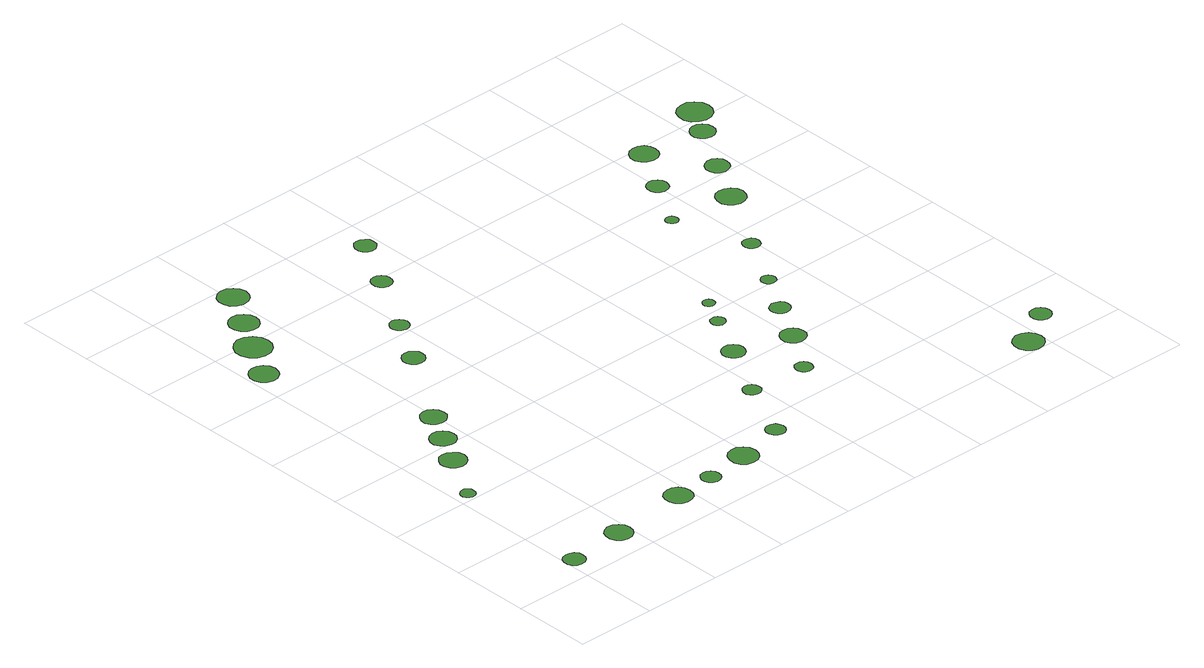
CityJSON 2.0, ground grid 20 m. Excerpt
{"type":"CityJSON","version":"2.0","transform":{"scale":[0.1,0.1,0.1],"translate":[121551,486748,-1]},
"CityObjects":{
"tree1":{"type":"SolitaryVegetationObject","attributes":{"function":"something"},"geometry":[{"type":"MultiSurface","lod":"1","boundaries":[[[0,1,2,3,4,5,6,7,8,9,10,11,12,13,14]]]}]},
"tree2":{"type":"SolitaryVegetationObject","attributes":{"function":"something"},"geometry":[{"type":"MultiSurface","lod":"1","boundaries":[[[15,16,17,18,19,20,21,22,23,24,25,26,27,28,29]]]}]},
"tree3":{"type":"SolitaryVegetationObject","attributes":{"function":"something"},"geometry":[{"type":"MultiSurface","lod":"1","boundaries":[[[30,31,32,33,34,35,36,37,38,39,40,41,42,43,44]]]}]},
"tree4":{"type":"SolitaryVegetationObject","attributes":{"function":"something"},"geometry":[{"type":"MultiSurface","lod":"1","boundaries":[[[45,46,47,48,49,50,51,52,53,54,55,56,57,58,59]]]}]},
"tree5":{"type":"SolitaryVegetationObject","attributes":{"function":"something"},"geometry":[{"type":"MultiSurface","lod":"1","boundaries":[[[60,61,62,63,64,65,66,67,68,69,70,71,72,73,74]]]}]},
"tree6":{"type":"SolitaryVegetationObject","attributes":{"function":"something"},"geometry":[{"type":"MultiSurface","lod":"1","boundaries":[[[75,76,77,78,79,80,81,82,83,84,85,86,87,88,89]]]}]},
"tree7":{"type":"SolitaryVegetationObject","attributes":{"function":"something"},"geometry":[{"type":"MultiSurface","lod":"1","boundaries":[[[90,91,92,93,94,95,96,97,98,99,100,101,102,103,104]]]}]},
"tree8":{"type":"SolitaryVegetationObject","attributes":{"function":"something"},"geometry":[{"type":"MultiSurface","lod":"1","boundaries":[[[105,106,107,108,109,110,111,112,113,114,115,116,117,118,119]]]}]},
"tree9":{"type":"SolitaryVegetationObject","attributes":{"function":"something"},"geometry":[{"type":"MultiSurface","lod":"1","boundaries":[[[120,121,122,123,124,125,126,127,128,129,130,131,132,133,134]]]}]},
"tree10":{"type":"SolitaryVegetationObject","attributes":{"function":"something"},"geometry":[{"type":"MultiSurface","lod":"1","boundaries":[[[135,136,137,138,139,140,141,142,143,144,145,146,147,148,149]]]}]},
"tree11":{"type":"SolitaryVegetationObject","attributes":{"function":"something"},"geometry":[{"type":"MultiSurface","lod":"1","boundaries":[[[150,151,152,153,154,155,156,157,158,159,160,161,162,163,164]]]}]},
"tree12":{"type":"SolitaryVegetationObject","attributes":{"function":"something"},"geometry":[{"type":"MultiSurface","lod":"1","boundaries":[[[165,166,167,168,169,170,171,172,173,174,175,176,177,178,179]]]}]},
"tree13":{"type":"SolitaryVegetationObject","attributes":{"function":"something"},"geometry":[{"type":"MultiSurface","lod":"1","boundaries":[[[180,181,182,183,184,185,186,187,188,189,190,191,192,193,194]]]}]},
"tree14":{"type":"SolitaryVegetationObject","attributes":{"function":"something"},"geometry":[{"type":"MultiSurface","lod":"1","boundaries":[[[195,196,197,198,199,200,201,202,203,204,205,206,207,208,209]]]}]},
"tree15":{"type":"SolitaryVegetationObject","attributes":{"function":"something"},"geometry":[{"type":"MultiSurface","lod":"1","boundaries":[[[210,211,212,213,214,215,216,217,218,219,220,221,222,223,224]]]}]},
"tree16":{"type":"SolitaryVegetationObject","attributes":{"function":"something"},"geometry":[{"type":"MultiSurface","lod":"1","boundaries":[[[225,226,227,228,229,230,231,232,233,234,235,236,237,238,239]]]}]},
"tree17":{"type":"SolitaryVegetationObject","attributes":{"function":"something"},"geometry":[{"type":"MultiSurface","lod":"1","boundaries":[[[240,241,242,243,244,245,246,247,248,249,250,251,252,253,254]]]}]},
"tree18":{"type":"SolitaryVegetationObject","attributes":{"function":"something"},"geometry":[{"type":"MultiSurface","lod":"1","boundaries":[[[255,256,257,258,259,260,261,262,263,264,265,266,267,268,269]]]}]},
"tree19":{"type":"SolitaryVegetationObject","attributes":{"function":"something"},"geometry":[{"type":"MultiSurface","lod":"1","boundaries":[[[270,271,272,273,274,275,276,277,278,279,280,281,282,283,284]]]}]},
"tree20":{"type":"SolitaryVegetationObject","attributes":{"function":"something"},"geometry":[{"type":"MultiSurface","lod":"1","boundaries":[[[285,286,287,288,289,290,291,292,293,294,295,296,297,298,299]]]}]},
"tree21":{"type":"SolitaryVegetationObject","attributes":{"function":"something"},"geometry":[{"type":"MultiSurface","lod":"1","boundaries":[[[300,301,302,303,304,305,306,307,308,309,310,311,312,313,314]]]}]},
"tree22":{"type":"SolitaryVegetationObject","attributes":{"function":"something"},"geometry":[{"type":"MultiSurface","lod":"1","boundaries":[[[315,316,317,318,319,320,321,322,323,324,325,326,327,328,329]]]}]},
"tree23":{"type":"SolitaryVegetationObject","attributes":{"function":"something"},"geometry":[{"type":"MultiSurface","lod":"1","boundaries":[[[330,331,332,333,334,335,336,337,338,339,340,341,342,343,344]]]}]},
"tree24":{"type":"SolitaryVegetationObject","attributes":{"function":"something"},"geometry":[{"type":"MultiSurface","lod":"1","boundaries":[[[345,346,347,348,349,350,351,352,353,354,355,356,357,358,359]]]}]},
"tree25":{"type":"SolitaryVegetationObject","attributes":{"function":"something"},"geometry":[{"type":"MultiSurface","lod":"1","boundaries":[[[360,361,362,363,364,365,366,367,368,369,370,371,372,373,374]]]}]},
"tree26":{"type":"SolitaryVegetationObject","attributes":{"function":"something"},"geometry":[{"type":"MultiSurface","lod":"1","boundaries":[[[375,376,377,378,379,380,381,382,383,384,385,386,387,388,389]]]}]},
"tree27":{"type":"SolitaryVegetationObject","attributes":{"function":"something"},"geometry":[{"type":"MultiSurface","lod":"1","boundaries":[[[390,391,392,393,394,395,396,397,398,399,400,401,402,403,404]]]}]},
"tree28":{"type":"SolitaryVegetationObject","attributes":{"function":"something"},"geometry":[{"type":"MultiSurface","lod":"1","boundaries":[[[405,406,407,408,409,410,411,412,413,414,415,416,417,418,419]]]}]},
"tree29":{"type":"SolitaryVegetationObject","attributes":{"function":"something"},"geometry":[{"type":"MultiSurface","lod":"1","boundaries":[[[420,421,422,423,424,425,426,427,428,429,430,431,432,433,434]]]}]},
"tree30":{"type":"SolitaryVegetationObject","attributes":{"function":"something"},"geometry":[{"type":"MultiSurface","lod":"1","boundaries":[[[435,436,437,438,439,440,441,442,443,444,445,446,447,448,449]]]}]},
"tree31":{"type":"SolitaryVegetationObject","attributes":{"function":"something"},"geometry":[{"type":"MultiSurface","lod":"1","boundaries":[[[450,451,452,453,454,455,456,457,458,459,460,461,462,463,464]]]}]},
"tree32":{"type":"SolitaryVegetationObject","attributes":{"function":"something"},"geometry":[{"type":"MultiSurface","lod":"1","boundaries":[[[465,466,467,468,469,470,471,472,473,474,475,476,477,478,479]]]}]},
"tree33":{"type":"SolitaryVegetationObject","attributes":{"function":"something"},"geometry":[{"type":"MultiSurface","lod":"1","boundaries":[[[480,481,482,483,484,485,486,487,488,489,490,491,492,493,494]]]}]},
"tree34":{"type":"SolitaryVegetationObject","attributes":{"function":"something"},"geometry":[{"type":"MultiSurface","lod":"1","boundaries":[[[495,496,497,498,499,500,501,502,503,504,505,506,507,508,509]]]}]},
"tree35":{"type":"SolitaryVegetationObject","attributes":{"function":"something"},"geometry":[{"type":"MultiSurface","lod":"1","boundaries":[[[510,511,512,513,514,515,516,517,518,519,520,521,522,523,524]]]}]},
"tree36":{"type":"SolitaryVegetationObject","attributes":{"function":"something"},"geometry":[{"type":"MultiSurface","lod":"1","boundaries":[[[525,526,527,528,529,530,531,532,533,534,535,536,537,538,539]]]}]}
},
"vertices":[
[53,67,10],[51,78,10],[44,87,10],[35,92,10],[24,93,10],[13,90,10],[5,83,10],[1,73,10],[1,62,10],[5,52,10],[13,44,10],[24,41,10],[35,42,10],[44,48,10],[51,57,10],
[57,424,10],[56,432,10],[51,438,10],[45,442,10],[37,442,10],[30,440,10],[24,435,10],[21,428,10],[21,421,10],[24,414,10],[30,409,10],[37,406,10],[45,407,10],[51,411,10],[56,417,10],
[206,81,10],[203,94,10],[195,105,10],[183,112,10],[169,114,10],[156,109,10],[146,100,10],[141,88,10],[141,74,10],[146,61,10],[156,52,10],[169,48,10],[183,49,10],[195,56,10],[203,67,10],
[141,546,10],[138,560,10],[130,570,10],[118,577,10],[105,579,10],[92,575,10],[82,565,10],[76,553,10],[76,540,10],[82,527,10],[92,518,10],[105,514,10],[118,515,10],[130,522,10],[138,533,10],
[184,626,10],[181,639,10],[173,649,10],[162,656,10],[149,657,10],[136,653,10],[127,645,10],[121,633,10],[121,620,10],[127,608,10],[136,599,10],[149,595,10],[162,596,10],[173,603,10],[181,613,10],
[79,1089,10],[76,1103,10],[68,1115,10],[55,1122,10],[41,1123,10],[27,1119,10],[16,1109,10],[10,1096,10],[10,1081,10],[16,1068,10],[27,1058,10],[41,1054,10],[55,1055,10],[68,1063,10],[76,1074,10],
[406,102,10],[403,115,10],[395,127,10],[382,134,10],[369,135,10],[355,131,10],[344,122,10],[339,109,10],[339,95,10],[344,82,10],[355,72,10],[369,68,10],[382,69,10],[395,76,10],[403,88,10],
[228,705,10],[226,718,10],[218,728,10],[207,735,10],[194,736,10],[181,732,10],[172,723,10],[166,711,10],[166,698,10],[172,686,10],[181,678,10],[194,674,10],[207,675,10],[218,682,10],[226,692,10],
[147,1185,10],[143,1203,10],[132,1218,10],[116,1228,10],[97,1230,10],[80,1224,10],[66,1211,10],[58,1194,10],[58,1176,10],[66,1159,10],[80,1146,10],[97,1140,10],[116,1142,10],[132,1152,10],[143,1167,10],
[500,109,10],[498,118,10],[492,127,10],[484,132,10],[474,133,10],[464,130,10],[457,123,10],[453,114,10],[453,104,10],[457,95,10],[464,88,10],[474,85,10],[484,86,10],[492,91,10],[498,99,10],
[191,1271,10],[188,1286,10],[179,1298,10],[166,1306,10],[151,1307,10],[137,1303,10],[126,1293,10],[120,1279,10],[120,1264,10],[126,1250,10],[137,1240,10],[151,1236,10],[166,1237,10],[179,1245,10],[188,1257,10],
[358,912,10],[356,923,10],[349,932,10],[340,938,10],[328,939,10],[318,936,10],[309,928,10],[304,918,10],[304,906,10],[309,896,10],[318,888,10],[328,885,10],[340,886,10],[349,892,10],[356,901,10],
[248,1365,10],[244,1380,10],[235,1392,10],[222,1400,10],[206,1402,10],[192,1397,10],[180,1387,10],[174,1372,10],[174,1357,10],[180,1342,10],[192,1332,10],[206,1327,10],[222,1329,10],[235,1337,10],[244,1349,10],
[624,123,10],[621,138,10],[612,150,10],[599,158,10],[584,159,10],[570,155,10],[559,145,10],[553,131,10],[553,116,10],[559,102,10],[570,92,10],[584,88,10],[599,89,10],[612,97,10],[621,109,10],
[424,1032,10],[421,1041,10],[416,1049,10],[407,1054,10],[398,1055,10],[388,1052,10],[381,1045,10],[377,1037,10],[377,1027,10],[381,1018,10],[388,1011,10],[398,1008,10],[407,1009,10],[416,1014,10],[421,1022,10],
[736,154,10],[734,163,10],[729,171,10],[720,176,10],[710,177,10],[701,174,10],[694,168,10],[690,159,10],[690,149,10],[694,140,10],[701,133,10],[710,130,10],[720,131,10],[729,136,10],[734,144,10],
[518,1189,10],[516,1199,10],[510,1208,10],[501,1213,10],[491,1214,10],[481,1211,10],[473,1204,10],[469,1194,10],[469,1184,10],[473,1174,10],[481,1167,10],[491,1164,10],[501,1165,10],[510,1170,10],[516,1179,10],
[807,308,10],[806,317,10],[800,324,10],[792,329,10],[783,330,10],[774,327,10],[768,321,10],[764,313,10],[764,303,10],[768,295,10],[774,289,10],[783,286,10],[792,287,10],[800,292,10],[806,299,10],
[593,1321,10],[591,1332,10],[584,1340,10],[575,1346,10],[564,1347,10],[554,1344,10],[546,1336,10],[541,1326,10],[541,1315,10],[546,1306,10],[554,1298,10],[564,1295,10],[575,1296,10],[584,1302,10],[591,1310,10],
[892,451,10],[889,462,10],[882,472,10],[872,478,10],[860,479,10],[849,475,10],[841,468,10],[836,457,10],[836,445,10],[841,434,10],[849,427,10],[860,423,10],[872,424,10],[882,430,10],[889,440,10],
[955,299,10],[953,308,10],[948,315,10],[941,320,10],[932,320,10],[923,318,10],[917,312,10],[913,304,10],[913,295,10],[917,287,10],[923,281,10],[932,278,10],[941,279,10],[948,283,10],[953,291,10],
[942,565,10],[940,573,10],[936,579,10],[929,583,10],[921,583,10],[914,581,10],[909,576,10],[906,569,10],[906,561,10],[909,555,10],[914,549,10],[921,547,10],[929,548,10],[936,552,10],[940,558,10],
[1035,409,10],[1032,422,10],[1025,432,10],[1014,438,10],[1001,440,10],[989,436,10],[979,427,10],[974,415,10],[974,402,10],[979,391,10],[989,382,10],[1001,378,10],[1014,380,10],[1025,386,10],[1032,396,10],
[975,634,10],[974,640,10],[970,645,10],[965,648,10],[958,649,10],[952,647,10],[948,643,10],[945,637,10],[945,631,10],[948,625,10],[952,621,10],[958,619,10],[965,620,10],[970,623,10],[974,628,10],
[1086,512,10],[1084,522,10],[1078,530,10],[1069,535,10],[1059,537,10],[1049,533,10],[1041,527,10],[1037,517,10],[1037,507,10],[1041,498,10],[1049,491,10],[1059,488,10],[1069,489,10],[1078,494,10],[1084,502,10],
[1140,614,10],[1138,621,10],[1134,628,10],[1127,631,10],[1119,632,10],[1112,630,10],[1106,625,10],[1103,618,10],[1103,610,10],[1106,603,10],[1112,598,10],[1119,596,10],[1127,597,10],[1134,600,10],[1138,607,10],
[1403,37,10],[1400,52,10],[1391,64,10],[1377,72,10],[1362,74,10],[1348,69,10],[1336,59,10],[1330,45,10],[1330,29,10],[1336,15,10],[1348,5,10],[1362,0,10],[1377,2,10],[1391,10,10],[1400,22,10],
[1148,938,10],[1146,944,10],[1143,949,10],[1137,952,10],[1131,953,10],[1125,951,10],[1120,947,10],[1117,941,10],[1117,935,10],[1120,929,10],[1125,924,10],[1131,922,10],[1137,923,10],[1143,926,10],[1146,931,10],
[1216,748,10],[1214,757,10],[1209,764,10],[1201,768,10],[1192,769,10],[1184,767,10],[1177,761,10],[1174,752,10],[1174,744,10],[1177,736,10],[1184,730,10],[1192,727,10],[1201,728,10],[1209,732,10],[1214,740,10],
[1489,102,10],[1487,113,10],[1480,121,10],[1471,127,10],[1460,128,10],[1450,125,10],[1442,117,10],[1438,107,10],[1438,97,10],[1442,87,10],[1450,80,10],[1460,76,10],[1471,78,10],[1480,83,10],[1487,92,10],
[1229,1060,10],[1227,1070,10],[1221,1079,10],[1211,1085,10],[1201,1086,10],[1190,1082,10],[1182,1075,10],[1178,1065,10],[1178,1054,10],[1182,1044,10],[1190,1037,10],[1201,1034,10],[1211,1035,10],[1221,1040,10],[1227,1049,10],
[1328,919,10],[1325,933,10],[1316,945,10],[1303,952,10],[1289,954,10],[1274,950,10],[1264,940,10],[1258,926,10],[1258,911,10],[1264,898,10],[1274,888,10],[1289,884,10],[1303,885,10],[1316,892,10],[1325,904,10],
[1306,1177,10],[1303,1191,10],[1295,1202,10],[1283,1209,10],[1269,1210,10],[1255,1206,10],[1245,1197,10],[1239,1184,10],[1239,1170,10],[1245,1157,10],[1255,1148,10],[1269,1144,10],[1283,1145,10],[1295,1152,10],[1303,1163,10],
[1386,1032,10],[1384,1044,10],[1377,1054,10],[1366,1060,10],[1354,1061,10],[1342,1057,10],[1333,1049,10],[1328,1038,10],[1328,1026,10],[1333,1015,10],[1342,1006,10],[1354,1002,10],[1366,1004,10],[1377,1010,10],[1384,1020,10],
[1460,1157,10],[1458,1169,10],[1450,1180,10],[1439,1186,10],[1427,1187,10],[1415,1183,10],[1406,1175,10],[1400,1163,10],[1400,1151,10],[1406,1139,10],[1415,1131,10],[1427,1127,10],[1439,1128,10],[1450,1135,10],[1458,1145,10],
[1513,1227,10],[1510,1244,10],[1499,1258,10],[1484,1267,10],[1467,1268,10],[1451,1263,10],[1438,1252,10],[1431,1236,10],[1431,1218,10],[1438,1202,10],[1451,1191,10],[1467,1185,10],[1484,1187,10],[1499,1196,10],[1510,1210,10]
]}
